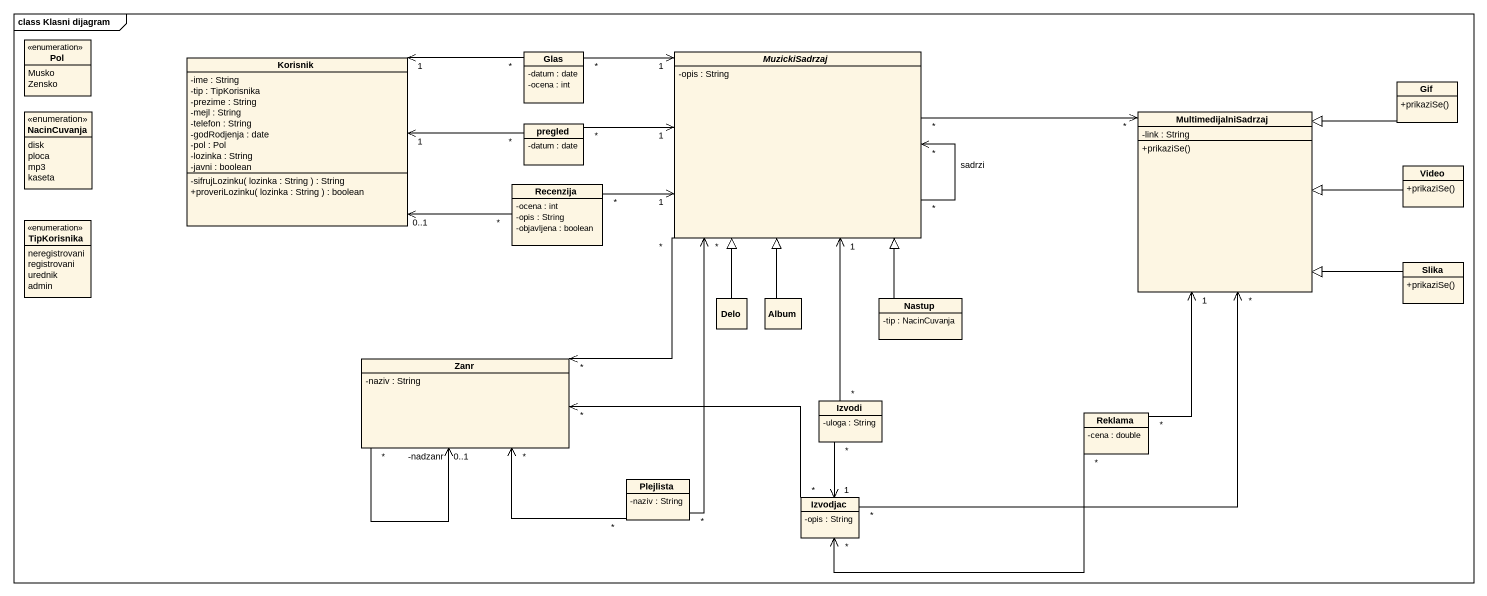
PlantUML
@startuml
mainframe class Klasni dijagram
hide circle
hide empty members
skinparam classAttributeIconSize 0
enum Pol {
  Musko
  Zensko
}
class Glas {
  -datum : date
  -ocena : int
}
abstract class MuzickiSadrzaj {
  -opis : String
}
class Korisnik {
  -ime : String
  -tip : TipKorisnika
  -prezime : String
  -mejl : String
  -telefon : String
  -godRodjenja : date
  -pol : Pol
  -lozinka : String
  -javni : boolean
  -sifrujLozinku( lozinka : String ) : String
  +proveriLozinku( lozinka : String ) : boolean
}
class Gif {
  +prikaziSe()
}
enum NacinCuvanja {
  disk
  ploca
  mp3
  kaseta
}
class pregled {
  -datum : date
}
class MultimedijalniSadrzaj {
  -link : String
  +prikaziSe()
}
class Video {
  +prikaziSe()
}
class Recenzija {
  -ocena : int
  -opis : String
  -objavljena : boolean
}
enum TipKorisnika {
  neregistrovani
  registrovani
  urednik
  admin
}
class Slika {
  +prikaziSe()
}
class Delo
class Album
class Nastup {
  -tip : NacinCuvanja
}
class Zanr {
  -naziv : String
}
class Izvodi {
  -uloga : String
}
class Reklama {
  -cena : double
}
class Plejlista {
  -naziv : String
}
class Izvodjac {
  -opis : String
}
Glas "*" -right-> "1" MuzickiSadrzaj
Glas "*" -left-> "1" Korisnik
MuzickiSadrzaj "*" --> "*" MuzickiSadrzaj : sadrzi
MuzickiSadrzaj "*" -right-> "*" MultimedijalniSadrzaj
MuzickiSadrzaj "*" --> "*" Zanr
Gif -left-|> MultimedijalniSadrzaj
pregled "*" -right-> "1" MuzickiSadrzaj
pregled "*" -left-> "1" Korisnik
Video -left-|> MultimedijalniSadrzaj
Recenzija "*" -right-> "1" MuzickiSadrzaj
Recenzija "*" -left-> "0..1" Korisnik
Slika -left-|> MultimedijalniSadrzaj
Delo -up-|> MuzickiSadrzaj
Album -up-|> MuzickiSadrzaj
Nastup -up-|> MuzickiSadrzaj
Zanr "*" --> "-nadzanr\n0..1" Zanr
Izvodi "*" -up-> "1" MuzickiSadrzaj
Izvodi "*" --> "1" Izvodjac
Reklama "*" -up-> "1" MultimedijalniSadrzaj
Reklama "*" -left-> "*" Izvodjac
Plejlista "*" -up-> "*" MuzickiSadrzaj
Plejlista "*" -left-> "*" Zanr
Izvodjac "*" -up-> "*" MultimedijalniSadrzaj
Izvodjac "*" -left-> "*" Zanr
@enduml
